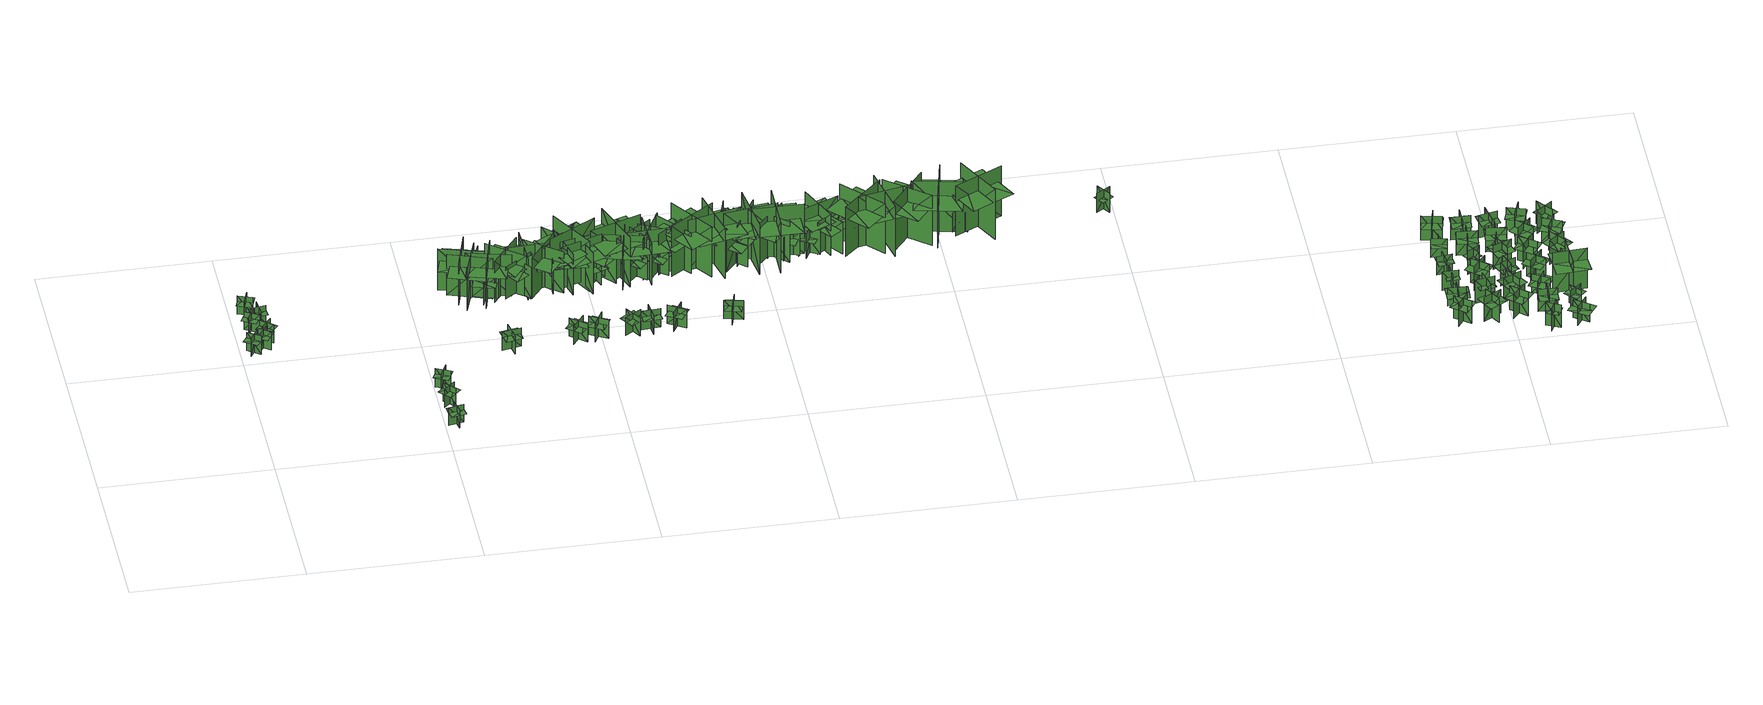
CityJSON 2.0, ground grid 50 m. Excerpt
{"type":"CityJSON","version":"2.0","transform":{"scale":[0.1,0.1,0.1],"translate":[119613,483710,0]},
"CityObjects":{
"tree1":{"type":"SolitaryVegetationObject","geometry":[{"type":"MultiSurface","lod":"1","boundaries":[[[0,1,2]],[[0,2,3]],[[4,5,6]],[[4,6,7]],[[8,9,10]],[[8,10,11]],[[8,11,12]],[[8,12,13]]]}]},
"tree2":{"type":"SolitaryVegetationObject","geometry":[{"type":"MultiSurface","lod":"1","boundaries":[[[14,15,16]],[[14,16,17]],[[18,19,20]],[[18,20,21]],[[22,23,24]],[[22,24,25]],[[22,25,26]],[[22,26,27]]]}]},
"tree3":{"type":"SolitaryVegetationObject","geometry":[{"type":"MultiSurface","lod":"1","boundaries":[[[28,29,30]],[[28,30,31]],[[32,33,34]],[[32,34,35]],[[36,37,38]],[[36,38,39]],[[36,39,40]],[[36,40,41]]]}]},
"tree4":{"type":"SolitaryVegetationObject","geometry":[{"type":"MultiSurface","lod":"1","boundaries":[[[42,43,44]],[[42,44,45]],[[46,47,48]],[[46,48,49]],[[50,51,52]],[[50,52,53]],[[50,53,54]],[[50,54,55]]]}]},
"tree5":{"type":"SolitaryVegetationObject","geometry":[{"type":"MultiSurface","lod":"1","boundaries":[[[56,57,58]],[[56,58,59]],[[60,61,62]],[[60,62,63]],[[64,65,66]],[[64,66,67]],[[64,67,68]],[[64,68,69]]]}]},
"tree6":{"type":"SolitaryVegetationObject","geometry":[{"type":"MultiSurface","lod":"1","boundaries":[[[70,71,72]],[[70,72,73]],[[74,75,76]],[[74,76,77]],[[78,79,80]],[[78,80,81]],[[78,81,82]],[[78,82,83]]]}]},
"tree7":{"type":"SolitaryVegetationObject","geometry":[{"type":"MultiSurface","lod":"1","boundaries":[[[84,85,86]],[[84,86,87]],[[88,89,90]],[[88,90,91]],[[92,93,94]],[[92,94,95]],[[92,95,96]],[[92,96,97]]]}]},
"tree8":{"type":"SolitaryVegetationObject","geometry":[{"type":"MultiSurface","lod":"1","boundaries":[[[98,99,100]],[[98,100,101]],[[102,103,104]],[[102,104,105]],[[106,107,108]],[[106,108,109]],[[106,109,110]],[[106,110,111]]]}]},
"tree9":{"type":"SolitaryVegetationObject","geometry":[{"type":"MultiSurface","lod":"1","boundaries":[[[112,113,114]],[[112,114,115]],[[116,117,118]],[[116,118,119]],[[120,121,122]],[[120,122,123]],[[120,123,124]],[[120,124,125]]]}]},
"tree10":{"type":"SolitaryVegetationObject","geometry":[{"type":"MultiSurface","lod":"1","boundaries":[[[126,127,128]],[[126,128,129]],[[130,131,132]],[[130,132,133]],[[134,135,136]],[[134,136,137]],[[134,137,138]],[[134,138,139]]]}]},
"tree11":{"type":"SolitaryVegetationObject","geometry":[{"type":"MultiSurface","lod":"1","boundaries":[[[140,141,142]],[[140,142,143]],[[144,145,146]],[[144,146,147]],[[148,149,150]],[[148,150,151]],[[148,151,152]],[[148,152,153]]]}]},
"tree12":{"type":"SolitaryVegetationObject","geometry":[{"type":"MultiSurface","lod":"1","boundaries":[[[154,155,156]],[[154,156,157]],[[158,159,160]],[[158,160,161]],[[162,163,164]],[[162,164,165]],[[162,165,166]],[[162,166,167]]]}]},
"tree13":{"type":"SolitaryVegetationObject","geometry":[{"type":"MultiSurface","lod":"1","boundaries":[[[168,169,170]],[[168,170,171]],[[172,173,174]],[[172,174,175]],[[176,177,178]],[[176,178,179]],[[176,179,180]],[[176,180,181]]]}]},
"tree14":{"type":"SolitaryVegetationObject","geometry":[{"type":"MultiSurface","lod":"1","boundaries":[[[182,183,184]],[[182,184,185]],[[186,187,188]],[[186,188,189]],[[190,191,192]],[[190,192,193]],[[190,193,194]],[[190,194,195]]]}]},
"tree15":{"type":"SolitaryVegetationObject","geometry":[{"type":"MultiSurface","lod":"1","boundaries":[[[196,197,198]],[[196,198,199]],[[200,201,202]],[[200,202,203]],[[204,205,206]],[[204,206,207]],[[204,207,208]],[[204,208,209]]]}]},
"tree16":{"type":"SolitaryVegetationObject","geometry":[{"type":"MultiSurface","lod":"1","boundaries":[[[210,211,212]],[[210,212,213]],[[214,215,216]],[[214,216,217]],[[218,219,220]],[[218,220,221]],[[218,221,222]],[[218,222,223]]]}]},
"tree17":{"type":"SolitaryVegetationObject","geometry":[{"type":"MultiSurface","lod":"1","boundaries":[[[224,225,226]],[[224,226,227]],[[228,229,230]],[[228,230,231]],[[232,233,234]],[[232,234,235]],[[232,235,236]],[[232,236,237]]]}]},
"tree18":{"type":"SolitaryVegetationObject","geometry":[{"type":"MultiSurface","lod":"1","boundaries":[[[238,239,240]],[[238,240,241]],[[242,243,244]],[[242,244,245]],[[246,247,248]],[[246,248,249]],[[246,249,250]],[[246,250,251]]]}]},
"tree19":{"type":"SolitaryVegetationObject","geometry":[{"type":"MultiSurface","lod":"1","boundaries":[[[252,253,254]],[[252,254,255]],[[256,257,258]],[[256,258,259]],[[260,261,262]],[[260,262,263]],[[260,263,264]],[[260,264,265]]]}]},
"tree20":{"type":"SolitaryVegetationObject","geometry":[{"type":"MultiSurface","lod":"1","boundaries":[[[266,267,268]],[[266,268,269]],[[270,271,272]],[[270,272,273]],[[274,275,276]],[[274,276,277]],[[274,277,278]],[[274,278,279]]]}]},
"tree21":{"type":"SolitaryVegetationObject","geometry":[{"type":"MultiSurface","lod":"1","boundaries":[[[280,281,282]],[[280,282,283]],[[284,285,286]],[[284,286,287]],[[288,289,290]],[[288,290,291]],[[288,291,292]],[[288,292,293]]]}]},
"tree22":{"type":"SolitaryVegetationObject","geometry":[{"type":"MultiSurface","lod":"1","boundaries":[[[294,295,296]],[[294,296,297]],[[298,299,300]],[[298,300,301]],[[302,303,304]],[[302,304,305]],[[302,305,306]],[[302,306,307]]]}]},
"tree23":{"type":"SolitaryVegetationObject","geometry":[{"type":"MultiSurface","lod":"1","boundaries":[[[308,309,310]],[[308,310,311]],[[312,313,314]],[[312,314,315]],[[316,317,318]],[[316,318,319]],[[316,319,320]],[[316,320,321]]]}]},
"tree24":{"type":"SolitaryVegetationObject","geometry":[{"type":"MultiSurface","lod":"1","boundaries":[[[322,323,324]],[[322,324,325]],[[326,327,328]],[[326,328,329]],[[330,331,332]],[[330,332,333]],[[330,333,334]],[[330,334,335]]]}]},
"tree25":{"type":"SolitaryVegetationObject","geometry":[{"type":"MultiSurface","lod":"1","boundaries":[[[336,337,338]],[[336,338,339]],[[340,341,342]],[[340,342,343]],[[344,345,346]],[[344,346,347]],[[344,347,348]],[[344,348,349]]]}]},
"tree26":{"type":"SolitaryVegetationObject","geometry":[{"type":"MultiSurface","lod":"1","boundaries":[[[350,351,352]],[[350,352,353]],[[354,355,356]],[[354,356,357]],[[358,359,360]],[[358,360,361]],[[358,361,362]],[[358,362,363]]]}]},
"tree27":{"type":"SolitaryVegetationObject","geometry":[{"type":"MultiSurface","lod":"1","boundaries":[[[364,365,366]],[[364,366,367]],[[368,369,370]],[[368,370,371]],[[372,373,374]],[[372,374,375]],[[372,375,376]],[[372,376,377]]]}]},
"tree28":{"type":"SolitaryVegetationObject","geometry":[{"type":"MultiSurface","lod":"1","boundaries":[[[378,379,380]],[[378,380,381]],[[382,383,384]],[[382,384,385]],[[386,387,388]],[[386,388,389]],[[386,389,390]],[[386,390,391]]]}]},
"tree29":{"type":"SolitaryVegetationObject","geometry":[{"type":"MultiSurface","lod":"1","boundaries":[[[392,393,394]],[[392,394,395]],[[396,397,398]],[[396,398,399]],[[400,401,402]],[[400,402,403]],[[400,403,404]],[[400,404,405]]]}]},
"tree30":{"type":"SolitaryVegetationObject","geometry":[{"type":"MultiSurface","lod":"1","boundaries":[[[406,407,408]],[[406,408,409]],[[410,411,412]],[[410,412,413]],[[414,415,416]],[[414,416,417]],[[414,417,418]],[[414,418,419]]]}]},
"tree31":{"type":"SolitaryVegetationObject","geometry":[{"type":"MultiSurface","lod":"1","boundaries":[[[420,421,422]],[[420,422,423]],[[424,425,426]],[[424,426,427]],[[428,429,430]],[[428,430,431]],[[428,431,432]],[[428,432,433]]]}]},
"tree32":{"type":"SolitaryVegetationObject","geometry":[{"type":"MultiSurface","lod":"1","boundaries":[[[434,435,436]],[[434,436,437]],[[438,439,440]],[[438,440,441]],[[442,443,444]],[[442,444,445]],[[442,445,446]],[[442,446,447]]]}]},
"tree33":{"type":"SolitaryVegetationObject","geometry":[{"type":"MultiSurface","lod":"1","boundaries":[[[448,449,450]],[[448,450,451]],[[452,453,454]],[[452,454,455]],[[456,457,458]],[[456,458,459]],[[456,459,460]],[[456,460,461]]]}]},
"tree34":{"type":"SolitaryVegetationObject","geometry":[{"type":"MultiSurface","lod":"1","boundaries":[[[462,463,464]],[[462,464,465]],[[466,467,468]],[[466,468,469]],[[470,471,472]],[[470,472,473]],[[470,471,474]],[[470,474,475]]]}]},
"tree35":{"type":"SolitaryVegetationObject","geometry":[{"type":"MultiSurface","lod":"1","boundaries":[[[476,477,478]],[[476,478,479]],[[480,481,482]],[[480,482,483]],[[484,485,486]],[[484,486,487]],[[484,487,488]],[[484,488,489]]]}]},
"tree36":{"type":"SolitaryVegetationObject","geometry":[{"type":"MultiSurface","lod":"1","boundaries":[[[490,491,492]],[[490,492,493]],[[494,495,496]],[[494,496,497]],[[498,499,500]],[[498,500,501]],[[498,501,502]],[[498,502,503]]]}]},
"tree37":{"type":"SolitaryVegetationObject","geometry":[{"type":"MultiSurface","lod":"1","boundaries":[[[504,505,506]],[[504,506,507]],[[508,509,510]],[[508,510,511]],[[512,513,514]],[[512,514,515]],[[512,513,516]],[[512,516,517]]]}]},
"tree38":{"type":"SolitaryVegetationObject","geometry":[{"type":"MultiSurface","lod":"1","boundaries":[[[518,519,520]],[[518,520,521]],[[522,523,524]],[[522,524,525]],[[526,527,528]],[[526,528,529]],[[526,529,530]],[[526,530,531]]]}]},
"tree39":{"type":"SolitaryVegetationObject","geometry":[{"type":"MultiSurface","lod":"1","boundaries":[[[532,533,534]],[[532,534,535]],[[536,537,538]],[[536,538,539]],[[540,541,542]],[[540,542,543]],[[540,543,544]],[[540,544,545]]]}]},
"tree40":{"type":"SolitaryVegetationObject","geometry":[{"type":"MultiSurface","lod":"1","boundaries":[[[546,547,548]],[[546,548,549]],[[550,551,552]],[[550,552,553]],[[554,555,556]],[[554,556,557]],[[554,557,558]],[[554,558,559]]]}]},
"tree41":{"type":"SolitaryVegetationObject","geometry":[{"type":"MultiSurface","lod":"1","boundaries":[[[560,561,562]],[[560,562,563]],[[564,565,566]],[[564,566,567]],[[568,569,570]],[[568,570,571]],[[568,571,572]],[[568,572,573]]]}]},
"tree42":{"type":"SolitaryVegetationObject","geometry":[{"type":"MultiSurface","lod":"1","boundaries":[[[574,575,576]],[[574,576,577]],[[578,579,580]],[[578,580,581]],[[582,583,584]],[[582,584,585]],[[582,585,586]],[[582,586,587]]]}]},
"tree43":{"type":"SolitaryVegetationObject","geometry":[{"type":"MultiSurface","lod":"1","boundaries":[[[588,589,590]],[[588,590,591]],[[592,593,594]],[[592,594,595]],[[596,597,598]],[[596,598,599]],[[596,599,600]],[[596,600,601]]]}]},
"tree44":{"type":"SolitaryVegetationObject","geometry":[{"type":"MultiSurface","lod":"1","boundaries":[[[602,603,604]],[[602,604,605]],[[606,607,608]],[[606,608,609]],[[610,611,612]],[[610,612,613]],[[610,613,614]],[[610,614,615]]]}]},
"tree45":{"type":"SolitaryVegetationObject","geometry":[{"type":"MultiSurface","lod":"1","boundaries":[[[616,617,618]],[[616,618,619]],[[620,621,622]],[[620,622,623]],[[624,625,626]],[[624,626,627]],[[624,627,628]],[[624,628,629]]]}]},
"tree46":{"type":"SolitaryVegetationObject","geometry":[{"type":"MultiSurface","lod":"1","boundaries":[[[630,631,632]],[[630,632,633]],[[634,635,636]],[[634,636,637]],[[638,639,640]],[[638,640,641]],[[638,641,642]],[[638,642,643]]]}]},
"tree47":{"type":"SolitaryVegetationObject","geometry":[{"type":"MultiSurface","lod":"1","boundaries":[[[644,645,646]],[[644,646,647]],[[648,649,650]],[[648,650,651]],[[652,653,654]],[[652,654,655]],[[652,655,656]],[[652,656,657]]]}]},
"tree48":{"type":"SolitaryVegetationObject","geometry":[{"type":"MultiSurface","lod":"1","boundaries":[[[658,659,660]],[[658,660,661]],[[662,663,664]],[[662,664,665]],[[666,667,668]],[[666,668,669]],[[666,669,670]],[[666,670,671]]]}]},
"tree49":{"type":"SolitaryVegetationObject","geometry":[{"type":"MultiSurface","lod":"1","boundaries":[[[672,673,674]],[[672,674,675]],[[676,677,678]],[[676,678,679]],[[680,681,682]],[[680,682,683]],[[680,683,684]],[[680,684,685]]]}]},
"tree50":{"type":"SolitaryVegetationObject","geometry":[{"type":"MultiSurface","lod":"1","boundaries":[[[686,687,688]],[[686,688,689]],[[690,691,692]],[[690,692,693]],[[694,695,696]],[[694,696,697]],[[694,697,698]],[[694,698,699]]]}]},
"tree51":{"type":"SolitaryVegetationObject","geometry":[{"type":"MultiSurface","lod":"1","boundaries":[[[700,701,702]],[[700,702,703]],[[704,705,706]],[[704,706,707]],[[708,709,710]],[[708,710,711]],[[708,711,712]],[[708,712,713]]]}]},
"tree52":{"type":"SolitaryVegetationObject","geometry":[{"type":"MultiSurface","lod":"1","boundaries":[[[714,715,716]],[[714,716,717]],[[718,719,720]],[[718,720,721]],[[722,723,724]],[[722,724,725]],[[722,725,726]],[[722,726,727]]]}]},
"tree53":{"type":"SolitaryVegetationObject","geometry":[{"type":"MultiSurface","lod":"1","boundaries":[[[728,729,730]],[[728,730,731]],[[732,733,734]],[[732,734,735]],[[736,737,738]],[[736,738,739]],[[736,739,740]],[[736,740,741]]]}]},
"tree54":{"type":"SolitaryVegetationObject","geometry":[{"type":"MultiSurface","lod":"1","boundaries":[[[742,743,744]],[[742,744,745]],[[746,747,748]],[[746,748,749]],[[750,751,752]],[[750,752,753]],[[750,753,754]],[[750,754,755]]]}]},
"tree55":{"type":"SolitaryVegetationObject","geometry":[{"type":"MultiSurface","lod":"1","boundaries":[[[756,757,758]],[[756,758,759]],[[760,761,762]],[[760,762,763]],[[764,765,766]],[[764,766,767]],[[764,767,768]],[[764,768,769]]]}]},
"tree56":{"type":"SolitaryVegetationObject","geometry":[{"type":"MultiSurface","lod":"1","boundaries":[[[770,771,772]],[[770,772,773]],[[774,775,776]],[[774,776,777]],[[778,779,780]],[[778,780,781]],[[778,781,782]],[[778,782,783]]]}]},
"tree57":{"type":"SolitaryVegetationObject","geometry":[{"type":"MultiSurface","lod":"1","boundaries":[[[784,785,786]],[[784,786,787]],[[788,789,790]],[[788,790,791]],[[792,793,794]],[[792,794,795]],[[792,795,796]],[[792,796,797]]]}]},
"tree58":{"type":"SolitaryVegetationObject","geometry":[{"type":"MultiSurface","lod":"1","boundaries":[[[798,799,800]],[[798,800,801]],[[802,803,804]],[[802,804,805]],[[806,807,808]],[[806,808,809]],[[806,809,810]],[[806,810,811]]]}]},
"tree59":{"type":"SolitaryVegetationObject","geometry":[{"type":"MultiSurface","lod":"1","boundaries":[[[812,813,814]],[[812,814,815]],[[816,817,818]],[[816,818,819]],[[820,821,822]],[[820,822,823]],[[820,823,824]],[[820,824,825]]]}]},
"tree60":{"type":"SolitaryVegetationObject","geometry":[{"type":"MultiSurface","lod":"1","boundaries":[[[826,827,828]],[[826,828,829]],[[830,831,832]],[[830,832,833]],[[834,835,836]],[[834,836,837]],[[834,837,838]],[[834,838,839]]]}]},
"tree61":{"type":"SolitaryVegetationObject","geometry":[{"type":"MultiSurface","lod":"1","boundaries":[[[840,841,842]],[[840,842,843]],[[844,845,846]],[[844,846,847]],[[848,849,850]],[[848,850,851]],[[848,851,852]],[[848,852,853]]]}]},
"tree62":{"type":"SolitaryVegetationObject","geometry":[{"type":"MultiSurface","lod":"1","boundaries":[[[854,855,856]],[[854,856,857]],[[858,859,860]],[[858,860,861]],[[862,863,864]],[[862,864,865]],[[862,865,866]],[[862,866,867]]]}]},
"tree63":{"type":"SolitaryVegetationObject","geometry":[{"type":"MultiSurface","lod":"1","boundaries":[[[868,869,870]],[[868,870,871]],[[872,873,874]],[[872,874,875]],[[876,877,878]],[[876,878,879]],[[876,879,880]],[[876,880,881]]]}]},
"tree64":{"type":"SolitaryVegetationObject","geometry":[{"type":"MultiSurface","lod":"1","boundaries":[[[882,883,884]],[[882,884,885]],[[886,887,888]],[[886,888,889]],[[890,891,892]],[[890,892,893]],[[890,893,894]],[[890,894,895]]]}]},
"tree65":{"type":"SolitaryVegetationObject","geometry":[{"type":"MultiSurface","lod":"1","boundaries":[[[896,897,898]],[[896,898,899]],[[900,901,902]],[[900,902,903]],[[904,905,906]],[[904,906,907]],[[904,907,908]],[[904,908,909]]]}]},
"tree66":{"type":"SolitaryVegetationObject","geometry":[{"type":"MultiSurface","lod":"1","boundaries":[[[910,911,912]],[[910,912,913]],[[914,915,916]],[[914,916,917]],[[918,919,920]],[[918,920,921]],[[918,921,922]],[[918,922,923]]]}]},
"tree67":{"type":"SolitaryVegetationObject","geometry":[{"type":"MultiSurface","lod":"1","boundaries":[[[924,925,926]],[[924,926,927]],[[928,929,930]],[[928,930,931]],[[932,933,934]],[[932,934,935]],[[932,935,936]],[[932,936,937]]]}]},
"tree68":{"type":"SolitaryVegetationObject","geometry":[{"type":"MultiSurface","lod":"1","boundaries":[[[938,939,940]],[[938,940,941]],[[942,943,944]],[[942,944,945]],[[946,947,948]],[[946,948,949]],[[946,949,950]],[[946,950,951]]]}]},
"tree69":{"type":"SolitaryVegetationObject","geometry":[{"type":"MultiSurface","lod":"1","boundaries":[[[952,953,954]],[[952,954,955]],[[956,957,958]],[[956,958,959]],[[960,961,962]],[[960,962,963]],[[960,963,964]],[[960,964,965]]]}]},
"tree70":{"type":"SolitaryVegetationObject","geometry":[{"type":"MultiSurface","lod":"1","boundaries":[[[966,967,968]],[[966,968,969]],[[970,971,972]],[[970,972,973]],[[974,975,976]],[[974,976,977]],[[974,977,978]],[[974,978,979]]]}]},
"tree71":{"type":"SolitaryVegetationObject","geometry":[{"type":"MultiSurface","lod":"1","boundaries":[[[980,981,982]],[[980,982,983]],[[984,985,986]],[[984,986,987]],[[988,989,990]],[[988,990,991]],[[988,991,992]],[[988,992,993]]]}]},
"tree72":{"type":"SolitaryVegetationObject","geometry":[{"type":"MultiSurface","lod":"1","boundaries":[[[994,995,996]],[[994,996,997]],[[998,999,1000]],[[998,1000,1001]],[[1002,1003,1004]],[[1002,1004,1005]],[[1002,1005,1006]],[[1002,1006,1007]]]}]},
"tree73":{"type":"SolitaryVegetationObject","geometry":[{"type":"MultiSurface","lod":"1","boundaries":[[[1008,1009,1010]],[[1008,1010,1011]],[[1012,1013,1014]],[[1012,1014,1015]],[[1016,1017,1018]],[[1016,1018,1019]],[[1016,1019,1020]],[[1016,1020,1021]]]}]},
"tree74":{"type":"SolitaryVegetationObject","geometry":[{"type":"MultiSurface","lod":"1","boundaries":[[[1022,1023,1024]],[[1022,1024,1025]],[[1026,1027,1028]],[[1026,1028,1029]],[[1030,1031,1032]],[[1030,1032,1033]],[[1030,1033,1034]],[[1030,1034,1035]]]}]},
"tree75":{"type":"SolitaryVegetationObject","geometry":[{"type":"MultiSurface","lod":"1","boundaries":[[[1036,1037,1038]],[[1036,1038,1039]],[[1040,1041,1042]],[[1040,1042,1043]],[[1044,1045,1046]],[[1044,1046,1047]],[[1044,1047,1048]],[[1044,1048,1049]]]}]},
"tree76":{"type":"SolitaryVegetationObject","geometry":[{"type":"MultiSurface","lod":"1","boundaries":[[[1050,1051,1052]],[[1050,1052,1053]],[[1054,1055,1056]],[[1054,1056,1057]],[[1058,1059,1060]],[[1058,1060,1061]],[[1058,1061,1062]],[[1058,1062,1063]]]}]},
"tree77":{"type":"SolitaryVegetationObject","geometry":[{"type":"MultiSurface","lod":"1","boundaries":[[[1064,1065,1066]],[[1064,1066,1067]],[[1068,1069,1070]],[[1068,1070,1071]],[[1072,1073,1074]],[[1072,1074,1075]],[[1072,1075,1076]],[[1072,1076,1077]]]}]},
"tree78":{"type":"SolitaryVegetationObject","geometry":[{"type":"MultiSurface","lod":"1","boundaries":[[[1078,1079,1080]],[[1078,1080,1081]],[[1082,1083,1084]],[[1082,1084,1085]],[[1086,1087,1088]],[[1086,1088,1089]],[[1086,1089,1090]],[[1086,1090,1091]]]}]},
"tree79":{"type":"SolitaryVegetationObject","geometry":[{"type":"MultiSurface","lod":"1","boundaries":[[[1092,1093,1094]],[[1092,1094,1095]],[[1096,1097,1098]],[[1096,1098,1099]],[[1100,1101,1102]],[[1100,1102,1103]],[[1100,1103,1104]],[[1100,1104,1105]]]}]},
"tree80":{"type":"SolitaryVegetationObject","geometry":[{"type":"MultiSurface","lod":"1","boundaries":[[[1106,1107,1108]],[[1106,1108,1109]],[[1110,1111,1112]],[[1110,1112,1113]],[[1114,1115,1116]],[[1114,1116,1117]],[[1114,1117,1118]],[[1114,1118,1119]]]}]},
"tree81":{"type":"SolitaryVegetationObject","geometry":[{"type":"MultiSurface","lod":"1","boundaries":[[[1120,1121,1122]],[[1120,1122,1123]],[[1124,1125,1126]],[[1124,1126,1127]],[[1128,1129,1130]],[[1128,1130,1131]],[[1128,1131,1132]],[[1128,1132,1133]]]}]},
"tree82":{"type":"SolitaryVegetationObject","geometry":[{"type":"MultiSurface","lod":"1","boundaries":[[[1134,1135,1136]],[[1134,1136,1137]],[[1138,1139,1140]],[[1138,1140,1141]],[[1142,1143,1144]],[[1142,1144,1145]],[[1142,1145,1146]],[[1142,1146,1147]]]}]},
"tree83":{"type":"SolitaryVegetationObject","geometry":[{"type":"MultiSurface","lod":"1","boundaries":[[[1148,1149,1150]],[[1148,1150,1151]],[[1152,1153,1154]],[[1152,1154,1155]],[[1156,1157,1158]],[[1156,1158,1159]],[[1156,1160,1161]],[[1156,1161,1157]]]}]},
"tree84":{"type":"SolitaryVegetationObject","geometry":[{"type":"MultiSurface","lod":"1","boundaries":[[[1162,1163,1164]],[[1162,1164,1165]],[[1166,1167,1168]],[[1166,1168,1169]],[[1170,1171,1172]],[[1170,1172,1173]],[[1170,1173,1174]],[[1170,1174,1175]]]}]},
"tree85":{"type":"SolitaryVegetationObject","geometry":[{"type":"MultiSurface","lod":"1","boundaries":[[[1176,1177,1178]],[[1176,1178,1179]],[[1180,1181,1182]],[[1180,1182,1183]],[[1184,1185,1186]],[[1184,1186,1187]],[[1184,1187,1188]],[[1184,1188,1189]]]}]},
"tree86":{"type":"SolitaryVegetationObject","geometry":[{"type":"MultiSurface","lod":"1","boundaries":[[[1190,1191,1192]],[[1190,1192,1193]],[[1194,1195,1196]],[[1194,1196,1197]],[[1198,1199,1200]],[[1198,1200,1201]],[[1198,1201,1202]],[[1198,1202,1203]]]}]},
"tree87":{"type":"SolitaryVegetationObject","geometry":[{"type":"MultiSurface","lod":"1","boundaries":[[[1204,1205,1206]],[[1204,1206,1207]],[[1208,1209,1210]],[[1208,1210,1211]],[[1212,1213,1214]],[[1212,1214,1215]],[[1212,1215,1216]],[[1212,1216,1217]]]}]},
"tree88":{"type":"SolitaryVegetationObject","geometry":[{"type":"MultiSurface","lod":"1","boundaries":[[[1218,1219,1220]],[[1218,1220,1221]],[[1222,1223,1224]],[[1222,1224,1225]],[[1226,1227,1228]],[[1226,1228,1229]],[[1226,1229,1230]],[[1226,1230,1231]]]}]},
"tree89":{"type":"SolitaryVegetationObject","geometry":[{"type":"MultiSurface","lod":"1","boundaries":[[[1232,1233,1234]],[[1232,1234,1235]],[[1236,1237,1238]],[[1236,1238,1239]],[[1240,1241,1242]],[[1240,1242,1243]],[[1240,1243,1244]],[[1240,1244,1245]]]}]},
"tree90":{"type":"SolitaryVegetationObject","geometry":[{"type":"MultiSurface","lod":"1","boundaries":[[[1246,1247,1248]],[[1246,1248,1249]],[[1250,1251,1252]],[[1250,1252,1253]],[[1254,1255,1256]],[[1254,1256,1257]],[[1254,1257,1258]],[[1254,1258,1259]]]}]},
"tree91":{"type":"SolitaryVegetationObject","geometry":[{"type":"MultiSurface","lod":"1","boundaries":[[[1260,1261,1262]],[[1260,1262,1263]],[[1264,1265,1266]],[[1264,1266,1267]],[[1268,1269,1270]],[[1268,1270,1271]],[[1268,1271,1272]],[[1268,1272,1273]]]}]},
"tree92":{"type":"SolitaryVegetationObject","geometry":[{"type":"MultiSurface","lod":"1","boundaries":[[[1274,1275,1276]],[[1274,1276,1277]],[[1278,1279,1280]],[[1278,1280,1281]],[[1282,1283,1284]],[[1282,1284,1285]],[[1282,1285,1286]],[[1282,1286,1287]]]}]},
"tree93":{"type":"SolitaryVegetationObject","geometry":[{"type":"MultiSurface","lod":"1","boundaries":[[[1288,1289,1290]],[[1288,1290,1291]],[[1292,1293,1294]],[[1292,1294,1295]],[[1296,1297,1298]],[[1296,1298,1299]],[[1296,1299,1300]],[[1296,1300,1301]]]}]},
"tree94":{"type":"SolitaryVegetationObject","geometry":[{"type":"MultiSurface","lod":"1","boundaries":[[[1302,1303,1304]],[[1302,1304,1305]],[[1306,1307,1308]],[[1306,1308,1309]],[[1310,1311,1312]],[[1310,1312,1313]],[[1310,1313,1314]],[[1310,1314,1315]]]}]},
"tree95":{"type":"SolitaryVegetationObject","geometry":[{"type":"MultiSurface","lod":"1","boundaries":[[[1316,1317,1318]],[[1316,1318,1319]],[[1320,1321,1322]],[[1320,1322,1323]],[[1324,1325,1326]],[[1324,1326,1327]],[[1324,1327,1328]],[[1324,1328,1329]]]}]},
"tree96":{"type":"SolitaryVegetationObject","geometry":[{"type":"MultiSurface","lod":"1","boundaries":[[[1330,1331,1332]],[[1330,1332,1333]],[[1334,1335,1336]],[[1334,1336,1337]],[[1338,1339,1340]],[[1338,1340,1341]],[[1338,1341,1342]],[[1338,1342,1343]]]}]},
"tree97":{"type":"SolitaryVegetationObject","geometry":[{"type":"MultiSurface","lod":"1","boundaries":[[[1344,1345,1346]],[[1344,1346,1347]],[[1348,1349,1350]],[[1348,1350,1351]],[[1352,1353,1354]],[[1352,1354,1355]],[[1352,1355,1356]],[[1352,1356,1357]]]}]},
"tree98":{"type":"SolitaryVegetationObject","geometry":[{"type":"MultiSurface","lod":"1","boundaries":[[[1358,1359,1360]],[[1358,1360,1361]],[[1362,1363,1364]],[[1362,1364,1365]],[[1366,1367,1368]],[[1366,1368,1369]],[[1366,1369,1370]],[[1366,1370,1371]]]}]},
"tree99":{"type":"SolitaryVegetationObject","geometry":[{"type":"MultiSurface","lod":"1","boundaries":[[[1372,1373,1374]],[[1372,1374,1375]],[[1376,1377,1378]],[[1376,1378,1379]],[[1380,1381,1382]],[[1380,1382,1383]],[[1380,1383,1384]],[[1380,1384,1385]]]}]},
"tree100":{"type":"SolitaryVegetationObject","geometry":[{"type":"MultiSurface","lod":"1","boundaries":[[[1386,1387,1388]],[[1386,1388,1389]],[[1390,1391,1392]],[[1390,1392,1393]],[[1394,1395,1396]],[[1394,1396,1397]],[[1394,1397,1398]],[[1394,1398,1399]]]}]}
},
"vertices":[
[27,538,5],[52,575,5],[52,575,67],[27,538,67],[56,543,5],[20,568,5],[20,568,67],[56,543,67],[56,543,49],[69,562,49],[32,587,49],[20,568,49],[7,550,49],[44,525,49],
[51,583,5],[87,558,5],[87,558,67],[51,583,67],[56,554,5],[81,590,5],[81,590,67],[56,554,67],[56,554,50],[74,541,50],[99,578,50],[81,590,50],[63,603,50],[38,567,50],
[30,664,6],[69,642,6],[69,642,67],[30,664,67],[38,636,6],[60,674,6],[60,674,67],[38,636,67],[38,636,50],[57,625,50],[79,663,50],[60,674,50],[40,685,50],[19,647,50],
[95,620,5],[67,585,5],[67,585,67],[95,620,67],[65,617,5],[100,589,5],[100,589,67],[65,617,67],[65,617,50],[51,599,50],[86,572,50],[100,589,50],[114,606,50],[79,634,50],
[65,724,7],[23,738,7],[23,738,69],[65,724,69],[52,750,7],[38,708,7],[38,708,69],[52,750,69],[52,750,52],[31,757,52],[17,715,52],[38,708,52],[59,702,52],[73,744,52],
[76,659,6],[70,703,6],[70,703,67],[76,659,67],[94,682,6],[50,677,6],[50,677,67],[94,682,67],[94,682,50],[91,704,50],[47,699,50],[50,677,50],[53,655,50],[97,661,50],
[533,84,20],[524,128,20],[524,128,81],[533,84,81],[550,109,20],[506,100,20],[506,100,81],[550,109,81],[550,109,64],[545,130,64],[502,122,64],[506,100,64],[511,78,64],[554,87,64],
[538,173,30],[508,205,30],[508,205,92],[538,173,92],[539,202,30],[507,172,30],[507,172,92],[539,202,92],[539,202,74],[524,218,74],[492,188,74],[507,172,74],[522,156,74],[554,186,74],
[512,254,24],[531,294,24],[531,294,86],[512,254,86],[540,264,24],[500,282,24],[500,282,86],[540,264,86],[540,264,69],[549,284,69],[509,302,69],[500,282,69],[490,262,69],[531,244,69],
[765,410,38],[709,400,38],[709,400,100],[765,410,100],[731,433,38],[742,377,38],[742,377,100],[731,433,100],[732,431,83],[707,426,83],[717,374,83],[741,379,83],[766,384,83],[757,435,83],
[635,673,7],[670,797,7],[670,797,147],[635,673,147],[715,719,7],[591,754,7],[591,754,147],[715,719,147],[710,720,108],[725,775,108],[612,807,108],[596,753,108],[581,699,108],[695,666,108],
[608,712,17],[731,671,17],[731,671,156],[608,712,156],[651,630,17],[691,752,17],[691,752,156],[651,630,156],[652,635,118],[706,617,118],[743,730,118],[689,747,118],[636,765,118],[599,653,118],
[720,700,29],[698,632,29],[698,632,106],[720,700,106],[675,677,29],[743,654,29],[743,654,106],[675,677,106],[678,676,85],[668,646,85],[731,626,85],[740,655,85],[750,685,85],[688,705,85],
[710,790,8],[673,697,8],[673,697,117],[710,790,117],[645,761,8],[738,724,8],[738,724,117],[645,761,117],[648,759,87],[632,718,87],[718,685,87],[734,726,87],[750,767,87],[664,800,87],
[784,672,20],[659,704,20],[659,704,160],[784,672,160],[736,751,20],[704,626,20],[704,626,160],[736,751,160],[735,746,121],[680,760,121],[650,645,121],[705,631,121],[760,617,121],[789,732,121],
[811,754,19],[733,652,19],[733,652,159],[811,754,159],[720,741,19],[823,663,19],[823,663,159],[720,741,159],[724,738,120],[690,693,120],[785,621,120],[819,666,120],[853,711,120],[758,783,120],
[834,644,23],[775,725,23],[775,725,132],[834,644,132],[845,715,23],[764,656,23],[764,656,132],[845,715,132],[841,713,102],[815,748,102],[741,694,102],[767,658,102],[793,623,102],[867,677,102],
[759,712,16],[888,717,16],[888,717,156],[759,712,156],[827,650,16],[823,779,16],[823,779,156],[827,650,156],[827,655,117],[883,657,117],[879,776,117],[823,774,117],[767,772,117],[771,653,117],
[949,398,38],[904,433,38],[904,433,100],[949,398,100],[944,438,38],[909,393,38],[909,393,100],[944,438,100],[943,436,82],[923,452,82],[890,410,82],[910,395,82],[930,379,82],[962,421,82],
[929,660,21],[827,738,21],[827,738,161],[929,660,161],[916,751,21],[838,648,21],[838,648,161],[916,751,161],[913,747,122],[868,781,122],[796,687,122],[841,653,122],[886,618,122],[957,712,122],
[1009,404,38],[959,432,38],[959,432,101],[1009,404,101],[997,444,38],[970,394,38],[970,394,101],[997,444,101],[996,442,83],[974,454,83],[949,408,83],[971,396,83],[993,383,83],[1018,429,83],
[848,709,21],[948,710,21],[948,710,130],[848,709,130],[899,659,21],[899,760,21],[899,760,130],[899,659,130],[899,663,100],[943,663,100],[943,756,100],[899,756,100],[855,755,100],[856,663,100],
[952,645,21],[919,770,21],[919,770,161],[952,645,161],[998,725,21],[873,693,21],[873,693,161],[998,725,161],[993,724,122],[978,778,122],[864,749,122],[878,694,122],[892,640,122],[1007,669,122],
[888,712,9],[980,802,9],[980,802,149],[888,712,149],[980,712,9],[890,804,9],[890,804,149],[980,712,149],[977,716,110],[1017,755,110],[934,840,110],[894,800,110],[854,761,110],[937,676,110],
[951,648,25],[959,748,25],[959,748,134],[951,648,134],[1005,695,25],[906,703,25],[906,703,134],[1005,695,134],[1001,695,104],[1005,739,104],[913,746,104],[910,703,104],[906,659,104],[998,652,104],
[924,798,16],[1002,661,16],[1002,661,187],[924,798,187],[896,689,16],[1033,767,16],[1033,767,187],[896,689,187],[901,693,139],[935,633,139],[1061,704,139],[1027,764,139],[993,824,139],[867,752,139],
[1007,634,26],[965,756,26],[965,756,166],[1007,634,166],[1046,718,26],[925,675,26],[925,675,166],[1046,718,166],[1041,716,127],[1023,769,127],[911,730,127],[930,677,127],[948,624,127],[1060,663,127],
[1097,398,39],[1066,446,39],[1066,446,101],[1097,398,101],[1106,438,39],[1058,407,39],[1058,407,101],[1106,438,101],[1104,436,84],[1090,458,84],[1046,429,84],[1060,408,84],[1073,387,84],[1117,415,84],
[1001,662,18],[1019,790,18],[1019,790,158],[1001,662,158],[1074,718,18],[946,736,18],[946,736,158],[1074,718,158],[1069,719,119],[1077,775,119],[959,791,119],[952,735,119],[944,680,119],[1061,663,119],
[1035,749,13],[980,762,13],[980,762,75],[1035,749,75],[1014,783,13],[1000,728,13],[1000,728,75],[1014,783,75],[1013,781,58],[989,787,58],[977,736,58],[1001,730,58],[1025,724,58],[1038,775,58],
[1053,708,27],[1000,687,27],[1000,687,89],[1053,708,89],[1015,724,27],[1036,671,27],[1036,671,89],[1015,724,89],[1016,722,72],[993,713,72],[1012,664,72],[1035,673,72],[1059,682,72],[1039,731,72],
[1135,397,40],[1130,454,40],[1130,454,103],[1135,397,103],[1161,429,40],[1104,424,40],[1104,424,103],[1161,429,103],[1158,429,85],[1156,454,85],[1104,449,85],[1106,424,85],[1108,399,85],[1161,404,85],
[1080,680,20],[1014,755,20],[1014,755,129],[1080,680,129],[1084,752,20],[1009,685,20],[1009,685,129],[1084,752,129],[1081,749,99],[1052,782,99],[983,721,99],[1012,688,99],[1041,655,99],[1110,716,99],
[1089,732,14],[1017,772,14],[1017,772,124],[1089,732,124],[1074,785,14],[1033,714,14],[1033,714,124],[1074,785,124],[1090,734,87],[1018,774,87],[998,739,87],[1070,698,87],[1035,803,87],[1106,763,87],
[1115,659,18],[1061,807,18],[1061,807,188],[1115,659,188],[1162,761,18],[1013,708,18],[1013,708,188],[1162,761,188],[1156,759,141],[1132,824,141],[996,775,141],[1019,710,141],[1043,645,141],[1179,694,141],
[1170,692,22],[1044,722,22],[1044,722,162],[1170,692,162],[1121,770,22],[1091,644,22],[1091,644,162],[1121,770,162],[1119,765,123],[1064,778,123],[1037,662,123],[1092,649,123],[1147,637,123],[1174,752,123],
[1100,745,12],[1094,792,12],[1094,792,74],[1100,745,74],[1119,771,12],[1073,764,12],[1073,764,74],[1119,771,74],[1102,745,53],[1095,792,53],[1072,789,53],[1078,742,53],[1114,794,53],[1120,748,53],
[1182,444,39],[1231,413,39],[1231,413,101],[1182,444,101],[1192,404,39],[1222,452,39],[1222,452,101],[1192,404,101],[1193,406,84],[1214,393,84],[1242,437,84],[1221,450,84],[1200,464,84],[1172,419,84],
[1165,724,26],[1116,671,26],[1116,671,104],[1165,724,104],[1114,721,26],[1166,673,26],[1166,673,104],[1114,721,104],[1116,719,82],[1095,696,82],[1143,652,82],[1164,675,82],[1186,698,82],[1137,742,82],
[1191,772,20],[1085,699,20],[1085,699,159],[1191,772,159],[1101,788,20],[1173,682,20],[1173,682,159],[1101,788,159],[1104,784,120],[1057,752,120],[1124,654,120],[1171,686,120],[1217,718,120],[1150,816,120],
[1238,719,23],[1109,713,23],[1109,713,163],[1238,719,163],[1169,780,23],[1175,651,23],[1175,651,163],[1169,780,163],[1169,775,124],[1113,772,124],[1118,654,124],[1175,656,124],[1231,659,124],[1225,777,124],
[1216,798,19],[1156,684,19],[1156,684,159],[1216,798,159],[1128,770,19],[1242,710,19],[1242,710,159],[1128,770,159],[1133,768,120],[1107,718,120],[1212,663,120],[1238,713,120],[1264,762,120],[1159,818,120],
[1221,733,26],[1178,676,26],[1178,676,104],[1221,733,104],[1171,726,26],[1228,683,26],[1228,683,104],[1171,726,104],[1173,724,82],[1154,699,82],[1207,660,82],[1226,685,82],[1245,710,82],[1192,749,82],
[1210,787,22],[1292,687,22],[1292,687,161],[1210,787,161],[1202,696,22],[1302,777,22],[1302,777,161],[1202,696,161],[1206,699,123],[1241,655,123],[1333,730,123],[1298,773,123],[1262,817,123],[1170,743,123],
[1395,431,35],[1340,445,35],[1340,445,97],[1395,431,97],[1374,466,35],[1359,410,35],[1359,410,97],[1374,466,97],[1373,464,80],[1349,470,80],[1336,419,80],[1360,413,80],[1384,406,80],[1398,457,80],
[1365,769,25],[1236,679,25],[1236,679,196],[1365,769,196],[1254,787,25],[1344,658,25],[1344,658,196],[1254,787,196],[1258,782,148],[1201,743,148],[1284,624,148],[1341,663,148],[1397,703,148],[1314,821,148],
[1343,799,23],[1381,646,23],[1381,646,194],[1343,799,194],[1286,702,23],[1439,740,23],[1439,740,194],[1286,702,194],[1293,704,146],[1309,637,146],[1450,672,146],[1433,739,146],[1416,805,146],[1276,770,146],
[1382,732,25],[1335,747,25],[1335,747,90],[1382,732,90],[1366,763,25],[1351,716,25],[1351,716,90],[1366,763,90],[1364,758,65],[1345,764,65],[1334,731,65],[1354,725,65],[1373,719,65],[1384,752,65],
[1406,825,18],[1370,701,18],[1370,701,157],[1406,825,157],[1326,780,18],[1450,744,18],[1450,744,157],[1326,780,157],[1331,778,119],[1315,724,119],[1429,692,119],[1445,746,119],[1460,800,119],[1346,833,119],
[1385,747,22],[1451,690,22],[1451,690,132],[1385,747,132],[1390,677,22],[1447,744,22],[1447,744,132],[1390,677,132],[1385,739,97],[1359,707,97],[1426,651,97],[1452,682,97],[1479,714,97],[1411,770,97],
[1515,733,13],[1403,797,13],[1403,797,153],[1515,733,153],[1490,821,13],[1425,710,13],[1425,710,153],[1490,821,153],[1488,817,114],[1439,845,114],[1379,743,114],[1428,714,114],[1477,686,114],[1536,789,114],
[1480,657,17],[1457,813,17],[1457,813,188],[1480,657,188],[1546,748,17],[1390,725,17],[1390,725,188],[1546,748,188],[1540,747,141],[1530,815,141],[1387,794,141],[1397,726,141],[1407,658,141],[1550,678,141],
[1570,695,18],[1475,782,18],[1475,782,157],[1570,695,157],[1565,787,18],[1478,692,18],[1478,692,157],[1565,787,157],[1562,783,119],[1520,821,119],[1440,734,119],[1482,696,119],[1523,658,119],[1603,745,119],
[1618,729,19],[1460,730,19],[1460,730,189],[1618,729,189],[1538,808,19],[1537,651,19],[1537,651,189],[1538,808,189],[1538,802,142],[1469,803,142],[1468,658,142],[1537,657,142],[1606,657,142],[1607,801,142],
[1540,752,20],[1603,720,20],[1603,720,98],[1540,752,98],[1556,704,20],[1588,768,20],[1588,768,98],[1556,704,98],[1557,707,76],[1585,692,76],[1615,751,76],[1587,765,76],[1559,779,76],[1529,721,76],
[1636,766,14],[1558,764,14],[1558,764,122],[1636,766,122],[1599,801,14],[1601,724,14],[1601,724,122],[1599,801,122],[1599,801,92],[1560,800,92],[1562,723,92],[1601,724,92],[1639,725,92],[1637,802,92],
[1618,703,21],[1648,756,21],[1648,756,103],[1618,703,103],[1660,715,21],[1606,745,21],[1606,745,103],[1660,715,103],[1654,718,72],[1666,740,72],[1629,762,72],[1616,740,72],[1603,718,72],[1641,696,72],
[1639,835,12],[1690,717,12],[1690,717,152],[1639,835,152],[1606,749,12],[1724,800,12],[1724,800,152],[1606,749,152],[1611,751,113],[1634,699,113],[1742,747,113],[1719,798,113],[1697,850,113],[1588,802,113],
[1734,783,16],[1654,723,16],[1654,723,125],[1734,783,125],[1663,792,16],[1723,712,16],[1723,712,125],[1663,792,125],[1666,789,95],[1631,763,95],[1686,689,95],[1721,715,95],[1756,741,95],[1701,815,95],
[1738,828,13],[1713,731,13],[1713,731,122],[1738,828,122],[1677,791,13],[1774,766,13],[1774,766,122],[1677,791,122],[1681,790,91],[1670,748,91],[1759,725,91],[1770,767,91],[1781,810,91],[1692,832,91],
[1844,807,16],[1729,699,16],[1729,699,186],[1844,807,186],[1731,809,16],[1839,694,16],[1839,694,186],[1731,809,186],[1736,804,139],[1686,757,139],[1785,652,139],[1835,699,139],[1885,746,139],[1786,851,139],
[1810,736,18],[1837,777,18],[1837,777,83],[1810,736,83],[1844,743,18],[1803,770,18],[1803,770,83],[1844,743,83],[1839,746,58],[1850,763,58],[1821,782,58],[1810,765,58],[1799,748,58],[1828,729,58],
[1926,770,16],[1772,737,16],[1772,737,187],[1926,770,187],[1831,830,16],[1864,676,16],[1864,676,187],[1831,830,187],[1832,824,139],[1765,809,139],[1795,668,139],[1863,682,139],[1930,697,139],[1900,838,139],
[1962,818,18],[1864,695,18],[1864,695,189],[1962,818,189],[1851,804,18],[1974,706,18],[1974,706,189],[1851,804,189],[1856,800,142],[1813,747,142],[1925,656,142],[1969,710,142],[2012,764,142],[1899,854,142],
[2081,748,21],[1927,780,21],[1927,780,191],[2081,748,191],[2019,841,21],[1986,687,21],[1986,687,191],[2019,841,191],[2017,835,144],[1950,849,144],[1920,707,144],[1988,693,144],[2055,679,144],[2085,821,144],
[2045,782,27],[2073,742,27],[2073,742,92],[2045,782,92],[2039,747,27],[2079,776,27],[2079,776,92],[2039,747,92],[2044,750,67],[2056,734,67],[2084,754,67],[2072,771,67],[2060,787,67],[2032,767,67],
[2184,799,26],[2044,728,26],[2044,728,197],[2184,799,197],[2077,833,26],[2148,692,26],[2148,692,197],[2077,833,197],[2080,827,149],[2019,796,149],[2084,667,149],[2145,698,149],[2207,729,149],[2142,858,149],
[2448,767,27],[2489,794,27],[2489,794,92],[2448,767,92],[2483,760,27],[2455,801,27],[2455,801,92],[2483,760,92],[2480,765,68],[2496,776,68],[2477,805,68],[2460,794,68],[2443,782,68],[2463,753,68],
[3382,89,14],[3338,122,14],[3338,122,91],[3382,89,91],[3377,125,14],[3344,81,14],[3344,81,91],[3377,125,91],[3377,125,70],[3355,142,70],[3322,97,70],[3344,81,70],[3366,64,70],[3399,109,70],
[3359,205,14],[3359,205,76],[3357,152,76],[3357,152,14],[3383,178,14],[3383,178,76],[3331,180,76],[3331,180,14],[3391,178,56],[3392,205,56],[3328,207,56],[3327,180,56],[3326,153,56],[3390,151,56],
[3355,232,18],[3352,278,18],[3352,278,80],[3355,232,80],[3375,254,18],[3375,254,80],[3328,251,80],[3328,251,18],[3375,254,60],[3374,273,60],[3337,271,60],[3338,252,60],[3339,232,60],[3376,235,60],
[3344,348,18],[3350,304,18],[3350,304,80],[3344,348,80],[3326,325,18],[3370,330,18],[3370,330,80],[3326,325,80],[3326,325,63],[3329,303,63],[3373,308,63],[3370,330,63],[3367,352,63],[3324,347,63],
[3348,424,21],[3342,380,21],[3342,380,83],[3348,424,83],[3324,406,21],[3368,399,21],[3368,399,83],[3324,406,83],[3324,406,65],[3321,384,65],[3365,378,65],[3368,399,65],[3372,421,65],[3328,428,65],
[3429,130,14],[3458,79,14],[3458,79,96],[3429,130,96],[3418,92,14],[3470,122,14],[3470,122,96],[3418,92,96],[3418,92,73],[3433,67,73],[3484,96,73],[3470,122,73],[3455,147,73],[3404,118,73],
[3367,472,26],[3309,485,26],[3309,485,108],[3367,472,108],[3346,505,26],[3333,448,26],[3333,448,108],[3346,505,108],[3346,505,85],[3317,512,85],[3304,454,85],[3333,448,85],[3362,441,85],[3375,498,85],
[3465,190,16],[3408,177,16],[3408,177,94],[3465,190,94],[3433,210,16],[3433,210,94],[3447,153,94],[3447,153,16],[3433,210,70],[3409,204,70],[3420,159,70],[3444,164,70],[3467,170,70],[3457,215,70],
[3413,276,17],[3458,238,17],[3458,238,99],[3413,276,99],[3416,236,17],[3454,282,17],[3454,282,99],[3416,236,99],[3416,236,76],[3439,217,76],[3476,263,76],[3454,282,76],[3431,301,76],[3393,255,76],
[3418,349,13],[3442,311,13],[3442,311,91],[3418,349,91],[3412,319,13],[3412,319,91],[3449,344,91],[3449,344,13],[3413,320,66],[3423,305,66],[3454,325,66],[3443,340,66],[3433,356,66],[3403,336,66],
[3427,434,15],[3422,375,15],[3422,375,97],[3427,434,97],[3396,409,15],[3455,404,15],[3455,404,97],[3396,409,97],[3396,409,74],[3394,380,74],[3453,375,74],[3455,404,74],[3458,433,74],[3399,438,74],
[3542,94,16],[3497,132,16],[3497,132,98],[3542,94,98],[3539,133,16],[3501,88,16],[3501,88,98],[3539,133,98],[3539,133,75],[3516,152,75],[3478,107,75],[3501,88,75],[3523,69,75],[3562,114,75],
[3422,457,17],[3423,512,17],[3423,512,94],[3422,457,94],[3449,482,17],[3393,483,17],[3393,483,94],[3449,482,94],[3449,482,73],[3449,510,73],[3394,511,73],[3393,483,73],[3393,455,73],[3448,454,73],
[3529,164,11],[3501,216,11],[3501,216,93],[3529,164,93],[3540,201,11],[3488,174,11],[3488,174,93],[3540,201,93],[3540,201,70],[3527,227,70],[3474,200,70],[3488,174,70],[3502,147,70],[3554,175,70],
[3537,270,12],[3493,252,12],[3493,252,91],[3537,270,91],[3504,284,12],[3521,240,12],[3521,240,91],[3504,284,91],[3504,284,65],[3521,240,65],[3545,250,65],[3528,294,65],[3479,274,65],[3497,230,65],
[3485,325,16],[3539,347,16],[3539,347,98],[3485,325,98],[3521,310,16],[3499,364,16],[3499,364,98],[3521,310,98],[3521,310,75],[3548,321,75],[3526,375,75],[3499,364,75],[3471,353,75],[3494,298,75],
[3624,30,11],[3584,50,11],[3584,50,89],[3624,30,89],[3615,58,11],[3615,58,89],[3595,18,89],[3595,18,11],[3614,57,64],[3597,65,64],[3581,33,64],[3598,24,64],[3615,16,64],[3631,49,64],
[3479,413,14],[3537,407,14],[3537,407,96],[3479,413,96],[3504,383,14],[3509,441,14],[3509,441,96],[3504,383,96],[3504,383,73],[3533,380,73],[3539,439,73],[3509,441,73],[3480,444,73],[3474,385,73],
[3601,139,12],[3599,83,12],[3599,83,88],[3601,139,88],[3574,114,12],[3629,112,12],[3629,112,88],[3574,114,88],[3574,114,67],[3573,86,67],[3628,84,67],[3629,112,67],[3630,140,67],[3575,141,67],
[3505,460,16],[3494,514,16],[3494,514,93],[3505,460,93],[3526,490,16],[3471,480,16],[3471,480,93],[3526,490,93],[3526,490,71],[3520,517,71],[3466,507,71],[3471,480,71],[3477,453,71],[3531,463,71],
[3572,203,15],[3572,203,77],[3619,177,77],[3619,177,15],[3607,212,15],[3607,212,77],[3582,167,77],[3582,167,15],[3611,219,57],[3588,232,57],[3557,176,57],[3580,163,57],[3603,150,57],[3635,206,57],
[3572,281,14],[3618,244,14],[3618,244,96],[3572,281,96],[3576,242,14],[3613,288,14],[3613,288,96],[3576,242,96],[3576,242,73],[3599,223,73],[3636,269,73],[3613,288,73],[3590,306,73],[3553,260,73],
[3608,324,16],[3560,358,16],[3560,358,98],[3608,324,98],[3602,362,16],[3568,314,16],[3568,314,98],[3602,362,98],[3602,362,75],[3578,380,75],[3544,332,75],[3568,314,75],[3592,297,75],[3626,345,75],
[3699,67,18],[3699,67,80],[3669,23,80],[3669,23,18],[3705,32,18],[3705,32,80],[3663,61,80],[3663,61,18],[3712,27,59],[3727,49,59],[3674,85,59],[3659,63,59],[3644,41,59],[3697,5,59],
[3566,432,16],[3609,392,16],[3609,392,99],[3566,432,99],[3567,393,16],[3607,436,16],[3607,436,99],[3567,393,99],[3567,393,76],[3589,373,76],[3629,416,76],[3607,436,76],[3586,456,76],[3546,413,76],
[3665,107,15],[3698,136,15],[3698,136,76],[3665,107,76],[3694,105,15],[3665,138,15],[3665,138,76],[3694,105,76],[3694,105,59],[3711,120,59],[3681,153,59],[3665,138,59],[3648,123,59],[3678,90,59],
[3571,466,19],[3589,518,19],[3589,518,96],[3571,466,96],[3604,482,19],[3552,499,19],[3552,499,96],[3604,482,96],[3604,482,74],[3613,508,74],[3561,526,74],[3552,499,74],[3543,473,74],[3596,456,74],
[3672,239,14],[3678,140,14],[3678,140,152],[3672,239,152],[3628,190,14],[3727,196,14],[3727,196,152],[3628,190,152],[3628,190,114],[3631,140,114],[3730,146,114],[3727,196,114],[3724,245,114],[3625,239,114],
[3693,271,16],[3649,265,16],[3649,265,93],[3693,271,93],[3669,289,16],[3669,289,93],[3676,245,93],[3676,245,16],[3669,288,68],[3651,285,68],[3656,249,68],[3675,252,68],[3694,255,68],[3688,290,68],
[3690,359,15],[3643,323,15],[3643,323,97],[3690,359,97],[3651,364,15],[3687,317,15],[3687,317,97],[3651,364,97],[3651,364,74],[3628,347,74],[3663,299,74],[3687,317,74],[3711,335,74],[3675,382,74],
[3677,444,16],[3653,390,16],[3653,390,98],[3677,444,98],[3640,430,16],[3694,406,16],[3694,406,98],[3640,430,98],[3640,430,75],[3628,403,75],[3682,379,75],[3694,406,75],[3706,432,75],[3653,457,75],
[3677,474,15],[3640,519,15],[3640,519,92],[3677,474,92],[3681,511,15],[3681,511,92],[3635,474,92],[3635,474,15],[3681,511,68],[3665,530,68],[3629,500,68],[3644,481,68],[3660,463,68],[3696,492,68]
]}
